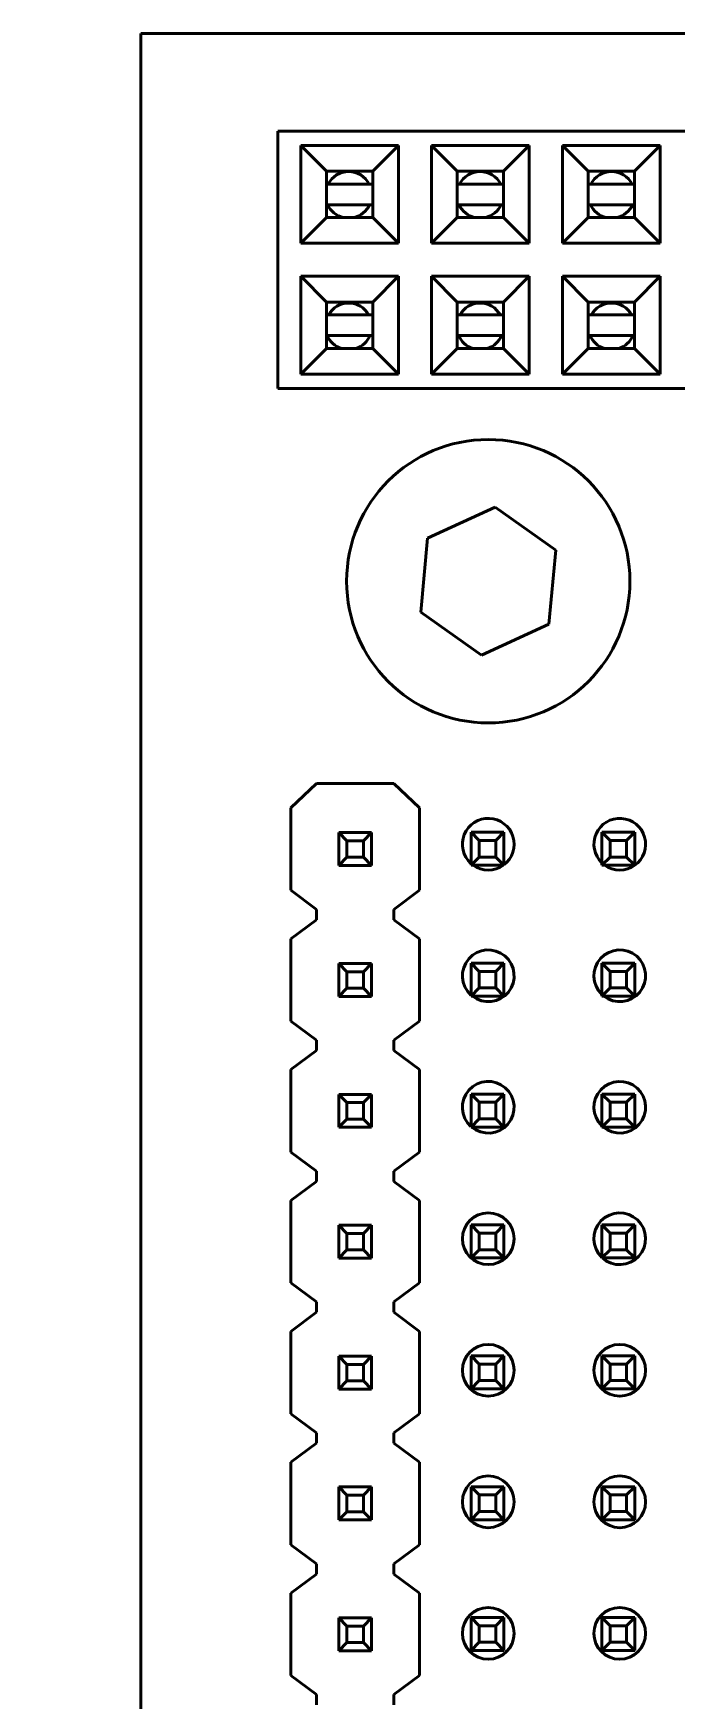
# Model space of a CAD drawing. Header units: millimetres. Extents: x 0 to 2625, y 0 to 1856.
# Drawn here: x 668.25 to 680.74, y 942.06 to 974.42 of the extents above; entities that cross this region are included whole.
import ezdxf

# ---------------------------------------------------------------- set-up
doc = ezdxf.new("R2010")
doc.units = ezdxf.units.MM
doc.header["$LTSCALE"] = 6.25
doc.layers.add('Symbol (ISO)', color=7, linetype='Continuous', lineweight=25)
doc.layers.add('Visible (ISO)', color=7, linetype='Continuous', lineweight=50)
doc.styles.add('Note Text (ISO)', font='tahoma.ttf')
doc.dimstyles.new('Default - Method 1b (ISO)$7', dxfattribs={"dimscale": 6.25, "dimtxt": 3.5, "dimasz": 2.5, "dimexe": 3.175, "dimexo": 0, "dimgap": 0.762, "dimtad": 1, "dimtoh": 1, "dimrnd": 1e-08, "dimtxsty": 'Note Text (ISO)', "dimcen": 0.09, "dimdle": 10, "dimclrd": 256, "dimclre": 256, "dimclrt": 256, "dimazin": 2, "dimtfac": 1, "dimtmove": 0, "dimatfit": 3, "dimfxl": 1, "dimtolj": 1, "dimlwd": -1, "dimlwe": -1, "dimarcsym": 0})

msp = doc.modelspace()

# ---------------------------------------------------------------- linework, layer by layer
at = {"layer": 'Visible (ISO)'}
for p, q in [((774.194, 974.42), (670.339, 974.42)), ((670.339, 974.42), (670.339, 912.655)), ((672.998, 972.525), (683.408, 972.525)), ((672.998, 972.525), (672.998, 967.525)), ((673.943, 971.746), (673.444, 972.245)), ((673.444, 970.345), (673.444, 972.245)), ((673.444, 972.245), (675.342, 972.245)), ((674.843, 971.746), (675.342, 972.245)), ((675.342, 970.345), (675.342, 972.245)), ((675.984, 970.345), (675.984, 972.245)), ((675.984, 972.245), (677.882, 972.245)), ((676.483, 971.746), (675.984, 972.245)), ((677.383, 971.746), (677.882, 972.245)), ((677.882, 970.345), (677.882, 972.245)), ((678.524, 972.245), (680.422, 972.245)), ((679.023, 971.746), (678.524, 972.245)), ((678.524, 970.345), (678.524, 972.245)), ((679.923, 971.746), (680.422, 972.245)), ((680.422, 970.345), (680.422, 972.245)), ((673.943, 970.844), (673.943, 971.746)), ((673.943, 971.745), (674.843, 971.745)), ((674.843, 970.844), (674.843, 971.746)), ((676.483, 970.844), (676.483, 971.746)), ((676.483, 971.745), (677.383, 971.745)), ((677.383, 970.844), (677.383, 971.746)), ((679.023, 970.844), (679.023, 971.746)), ((679.023, 971.745), (679.923, 971.745)), ((679.923, 970.844), (679.923, 971.746)), ((673.943, 971.495), (674.843, 971.495)), ((676.483, 971.495), (677.383, 971.495)), ((679.023, 971.495), (679.923, 971.495)), ((673.943, 971.095), (674.843, 971.095)), ((676.483, 971.095), (677.383, 971.095)), ((679.023, 971.095), (679.923, 971.095)), ((673.943, 970.844), (673.444, 970.345)), ((673.943, 970.845), (674.843, 970.845)), ((674.843, 970.844), (675.342, 970.345)), ((676.483, 970.844), (675.984, 970.345)), ((676.483, 970.845), (677.383, 970.845)), ((677.383, 970.844), (677.882, 970.345)), ((679.023, 970.844), (678.524, 970.345)), ((679.023, 970.845), (679.923, 970.845)), ((679.923, 970.844), (680.422, 970.345)), ((673.444, 970.345), (675.342, 970.345)), ((675.984, 970.345), (677.882, 970.345)), ((678.524, 970.345), (680.422, 970.345)), ((673.943, 969.206), (673.444, 969.705)), ((673.444, 967.805), (673.444, 969.705)), ((673.444, 969.705), (675.342, 969.705)), ((674.843, 969.206), (675.342, 969.705)), ((675.342, 967.805), (675.342, 969.705)), ((675.984, 967.805), (675.984, 969.705)), ((675.984, 969.705), (677.882, 969.705)), ((676.483, 969.206), (675.984, 969.705)), ((677.383, 969.206), (677.882, 969.705)), ((677.882, 967.805), (677.882, 969.705)), ((678.524, 969.705), (680.422, 969.705)), ((679.023, 969.206), (678.524, 969.705)), ((678.524, 967.805), (678.524, 969.705)), ((679.923, 969.206), (680.422, 969.705)), ((680.422, 967.805), (680.422, 969.705)), ((673.943, 968.304), (673.943, 969.206)), ((673.943, 969.205), (674.843, 969.205)), ((674.843, 968.304), (674.843, 969.206)), ((676.483, 968.304), (676.483, 969.206)), ((676.483, 969.205), (677.383, 969.205)), ((677.383, 968.304), (677.383, 969.206)), ((679.023, 968.304), (679.023, 969.206)), ((679.023, 969.205), (679.923, 969.205)), ((679.923, 968.304), (679.923, 969.206)), ((673.943, 968.955), (674.843, 968.955)), ((676.483, 968.955), (677.383, 968.955)), ((679.023, 968.955), (679.923, 968.955)), ((673.943, 968.555), (674.843, 968.555)), ((676.483, 968.555), (677.383, 968.555)), ((679.023, 968.555), (679.923, 968.555)), ((673.943, 968.304), (673.444, 967.805)), ((673.943, 968.305), (674.843, 968.305)), ((674.843, 968.304), (675.342, 967.805)), ((676.483, 968.304), (675.984, 967.805)), ((676.483, 968.305), (677.383, 968.305)), ((677.383, 968.304), (677.882, 967.805)), ((679.023, 968.304), (678.524, 967.805)), ((679.023, 968.305), (679.923, 968.305)), ((679.923, 968.304), (680.422, 967.805)), ((672.998, 967.525), (683.408, 967.525)), ((673.444, 967.805), (675.342, 967.805)), ((675.984, 967.805), (677.882, 967.805)), ((678.524, 967.805), (680.422, 967.805)), ((675.908, 964.622), (677.219, 965.225)), ((677.219, 965.225), (678.397, 964.39)), ((675.774, 963.185), (675.908, 964.622)), ((678.397, 964.39), (678.263, 962.953)), ((676.952, 962.35), (675.774, 963.185)), ((678.263, 962.953), (676.952, 962.35)), ((673.751, 959.859), (673.251, 959.389)), ((675.251, 959.859), (673.751, 959.859)), ((675.251, 959.859), (675.751, 959.389)), ((673.251, 959.389), (673.251, 957.789)), ((675.751, 959.389), (675.751, 957.789)), ((674.181, 958.909), (674.821, 958.909)), ((674.181, 958.269), (674.181, 958.909)), ((674.181, 958.909), (674.341, 958.749)), ((674.661, 958.749), (674.821, 958.909)), ((674.821, 958.269), (674.821, 958.909)), ((677.39, 958.914), (676.75, 958.914)), ((676.91, 958.754), (676.75, 958.914)), ((677.39, 958.914), (676.75, 958.914)), ((676.75, 958.914), (676.75, 958.914)), ((676.75, 958.914), (676.75, 958.274)), ((677.39, 958.914), (677.23, 958.754)), ((677.39, 958.914), (677.39, 958.914)), ((677.39, 958.914), (677.39, 958.274)), ((679.45, 958.754), (679.29, 958.914)), ((679.29, 958.914), (679.29, 958.274)), ((679.29, 958.914), (679.29, 958.914)), ((679.93, 958.914), (679.29, 958.914)), ((679.93, 958.914), (679.29, 958.914)), ((679.93, 958.914), (679.77, 958.754)), ((679.93, 958.914), (679.93, 958.274)), ((679.93, 958.914), (679.93, 958.914)), ((674.341, 958.749), (674.661, 958.749)), ((674.341, 958.429), (674.341, 958.749)), ((674.661, 958.429), (674.661, 958.749)), ((677.23, 958.754), (676.91, 958.754)), ((676.91, 958.754), (676.91, 958.434)), ((677.23, 958.754), (677.23, 958.434)), ((679.45, 958.754), (679.45, 958.434)), ((679.77, 958.754), (679.45, 958.754)), ((679.77, 958.754), (679.77, 958.434)), ((674.341, 958.429), (674.181, 958.269)), ((674.181, 958.269), (674.821, 958.269)), ((674.341, 958.429), (674.661, 958.429)), ((674.821, 958.269), (674.661, 958.429)), ((676.75, 958.274), (676.91, 958.434)), ((677.39, 958.274), (676.75, 958.274)), ((677.23, 958.434), (676.91, 958.434)), ((677.23, 958.434), (677.39, 958.274)), ((679.29, 958.274), (679.45, 958.434)), ((679.93, 958.274), (679.29, 958.274)), ((679.77, 958.434), (679.45, 958.434)), ((679.77, 958.434), (679.93, 958.274)), ((673.251, 957.789), (673.751, 957.419)), ((675.751, 957.789), (675.251, 957.419)), ((673.251, 956.849), (673.751, 957.219)), ((673.751, 957.219), (673.751, 957.419)), ((675.251, 957.219), (675.251, 957.419)), ((675.251, 957.219), (675.751, 956.849)), ((673.251, 955.249), (673.251, 956.849)), ((675.751, 956.849), (675.751, 955.249)), ((674.181, 956.369), (674.341, 956.209)), ((674.181, 955.729), (674.181, 956.369)), ((674.181, 956.369), (674.821, 956.369)), ((674.341, 956.209), (674.661, 956.209)), ((674.341, 955.889), (674.341, 956.209)), ((674.661, 956.209), (674.821, 956.369)), ((674.661, 955.889), (674.661, 956.209)), ((674.821, 955.729), (674.821, 956.369)), ((677.39, 956.374), (676.75, 956.374)), ((676.91, 956.214), (676.75, 956.374)), ((676.75, 956.374), (676.75, 955.734)), ((677.39, 956.374), (676.75, 956.374)), ((676.75, 956.374), (676.75, 956.374)), ((677.23, 956.214), (676.91, 956.214)), ((676.91, 956.214), (676.91, 955.894)), ((677.39, 956.374), (677.23, 956.214)), ((677.23, 956.214), (677.23, 955.894)), ((677.39, 956.374), (677.39, 956.374)), ((677.39, 956.374), (677.39, 955.734)), ((679.93, 956.374), (679.29, 956.374)), ((679.29, 956.374), (679.29, 956.374)), ((679.93, 956.374), (679.29, 956.374)), ((679.45, 956.214), (679.29, 956.374)), ((679.29, 956.374), (679.29, 955.734)), ((679.45, 956.214), (679.45, 955.894)), ((679.77, 956.214), (679.45, 956.214)), ((679.93, 956.374), (679.77, 956.214)), ((679.77, 956.214), (679.77, 955.894)), ((679.93, 956.374), (679.93, 956.374)), ((679.93, 956.374), (679.93, 955.734)), ((674.341, 955.889), (674.181, 955.729)), ((674.341, 955.889), (674.661, 955.889)), ((674.821, 955.729), (674.661, 955.889)), ((676.75, 955.734), (676.91, 955.894)), ((677.23, 955.894), (676.91, 955.894)), ((677.23, 955.894), (677.39, 955.734)), ((679.29, 955.734), (679.45, 955.894)), ((679.77, 955.894), (679.45, 955.894)), ((679.77, 955.894), (679.93, 955.734)), ((674.181, 955.729), (674.821, 955.729)), ((677.39, 955.734), (676.75, 955.734)), ((679.93, 955.734), (679.29, 955.734)), ((673.751, 954.879), (673.251, 955.249)), ((675.751, 955.249), (675.251, 954.879)), ((673.251, 954.309), (673.751, 954.679)), ((673.751, 954.679), (673.751, 954.879)), ((675.251, 954.679), (675.251, 954.879)), ((675.251, 954.679), (675.751, 954.309)), ((673.251, 952.709), (673.251, 954.309)), ((675.751, 954.309), (675.751, 952.709)), ((674.181, 953.829), (674.821, 953.829)), ((674.181, 953.829), (674.341, 953.669)), ((674.181, 953.189), (674.181, 953.829)), ((674.341, 953.669), (674.661, 953.669)), ((674.341, 953.349), (674.341, 953.669)), ((674.661, 953.669), (674.821, 953.829)), ((674.661, 953.349), (674.661, 953.669)), ((674.821, 953.189), (674.821, 953.829)), ((676.91, 953.674), (676.75, 953.834)), ((676.75, 953.834), (676.75, 953.194)), ((677.39, 953.834), (676.75, 953.834)), ((676.75, 953.834), (676.75, 953.834)), ((677.39, 953.834), (676.75, 953.834)), ((676.91, 953.674), (676.91, 953.354)), ((677.23, 953.674), (676.91, 953.674)), ((677.39, 953.834), (677.23, 953.674)), ((677.23, 953.674), (677.23, 953.354)), ((677.39, 953.834), (677.39, 953.194)), ((677.39, 953.834), (677.39, 953.834)), ((679.29, 953.834), (679.29, 953.194)), ((679.29, 953.834), (679.29, 953.834)), ((679.45, 953.674), (679.29, 953.834)), ((679.93, 953.834), (679.29, 953.834)), ((679.93, 953.834), (679.29, 953.834)), ((679.45, 953.674), (679.45, 953.354)), ((679.77, 953.674), (679.45, 953.674)), ((679.93, 953.834), (679.77, 953.674)), ((679.77, 953.674), (679.77, 953.354)), ((679.93, 953.834), (679.93, 953.834)), ((679.93, 953.834), (679.93, 953.194)), ((674.341, 953.349), (674.181, 953.189)), ((674.341, 953.349), (674.661, 953.349)), ((674.821, 953.189), (674.661, 953.349)), ((676.75, 953.194), (676.91, 953.354)), ((677.23, 953.354), (676.91, 953.354)), ((677.23, 953.354), (677.39, 953.194)), ((679.29, 953.194), (679.45, 953.354)), ((679.77, 953.354), (679.45, 953.354)), ((679.77, 953.354), (679.93, 953.194)), ((674.181, 953.189), (674.821, 953.189)), ((677.39, 953.194), (676.75, 953.194)), ((679.93, 953.194), (679.29, 953.194)), ((673.751, 952.339), (673.251, 952.709)), ((675.751, 952.709), (675.251, 952.339)), ((673.751, 952.139), (673.751, 952.339)), ((675.251, 952.139), (675.251, 952.339)), ((673.251, 951.769), (673.751, 952.139)), ((675.251, 952.139), (675.751, 951.769)), ((673.251, 950.169), (673.251, 951.769)), ((675.751, 951.769), (675.751, 950.169)), ((674.181, 951.289), (674.341, 951.129)), ((674.181, 950.649), (674.181, 951.289)), ((674.181, 951.289), (674.821, 951.289)), ((674.341, 951.129), (674.661, 951.129)), ((674.341, 950.809), (674.341, 951.129)), ((674.661, 951.129), (674.821, 951.289)), ((674.661, 950.809), (674.661, 951.129)), ((674.821, 950.649), (674.821, 951.289)), ((677.39, 951.294), (676.75, 951.294)), ((676.91, 951.134), (676.75, 951.294)), ((676.75, 951.294), (676.75, 950.654)), ((676.75, 951.294), (676.75, 951.294)), ((677.39, 951.294), (676.75, 951.294)), ((677.23, 951.134), (676.91, 951.134)), ((676.91, 951.134), (676.91, 950.814)), ((677.39, 951.294), (677.23, 951.134)), ((677.23, 951.134), (677.23, 950.814)), ((677.39, 951.294), (677.39, 950.654)), ((677.39, 951.294), (677.39, 951.294)), ((679.29, 951.294), (679.29, 950.654)), ((679.29, 951.294), (679.29, 951.294)), ((679.93, 951.294), (679.29, 951.294)), ((679.45, 951.134), (679.29, 951.294)), ((679.93, 951.294), (679.29, 951.294)), ((679.77, 951.134), (679.45, 951.134)), ((679.45, 951.134), (679.45, 950.814)), ((679.93, 951.294), (679.77, 951.134)), ((679.77, 951.134), (679.77, 950.814)), ((679.93, 951.294), (679.93, 950.654)), ((679.93, 951.294), (679.93, 951.294)), ((674.341, 950.809), (674.181, 950.649)), ((674.341, 950.809), (674.661, 950.809)), ((674.821, 950.649), (674.661, 950.809)), ((676.75, 950.654), (676.91, 950.814)), ((677.23, 950.814), (676.91, 950.814)), ((677.23, 950.814), (677.39, 950.654)), ((679.29, 950.654), (679.45, 950.814)), ((679.77, 950.814), (679.45, 950.814)), ((679.77, 950.814), (679.93, 950.654)), ((674.181, 950.649), (674.821, 950.649)), ((677.39, 950.654), (676.75, 950.654)), ((679.93, 950.654), (679.29, 950.654)), ((673.751, 949.799), (673.251, 950.169)), ((675.751, 950.169), (675.251, 949.799)), ((673.751, 949.599), (673.751, 949.799)), ((675.251, 949.599), (675.251, 949.799)), ((673.251, 949.229), (673.751, 949.599)), ((675.251, 949.599), (675.751, 949.229)), ((673.251, 947.629), (673.251, 949.229)), ((675.751, 949.229), (675.751, 947.629)), ((674.181, 948.749), (674.821, 948.749)), ((674.181, 948.109), (674.181, 948.749)), ((674.181, 948.749), (674.341, 948.589)), ((674.661, 948.589), (674.821, 948.749)), ((674.821, 948.109), (674.821, 948.749)), ((677.39, 948.754), (676.75, 948.754)), ((676.75, 948.754), (676.75, 948.754)), ((677.39, 948.754), (676.75, 948.754)), ((676.75, 948.754), (676.75, 948.114)), ((676.91, 948.594), (676.75, 948.754)), ((677.39, 948.754), (677.23, 948.594)), ((677.39, 948.754), (677.39, 948.114)), ((677.39, 948.754), (677.39, 948.754)), ((679.93, 948.754), (679.29, 948.754)), ((679.45, 948.594), (679.29, 948.754)), ((679.93, 948.754), (679.29, 948.754)), ((679.29, 948.754), (679.29, 948.754)), ((679.29, 948.754), (679.29, 948.114)), ((679.93, 948.754), (679.77, 948.594)), ((679.93, 948.754), (679.93, 948.114)), ((679.93, 948.754), (679.93, 948.754)), ((674.341, 948.589), (674.661, 948.589)), ((674.341, 948.269), (674.341, 948.589)), ((674.661, 948.269), (674.661, 948.589)), ((677.23, 948.594), (676.91, 948.594)), ((676.91, 948.594), (676.91, 948.274)), ((677.23, 948.594), (677.23, 948.274)), ((679.77, 948.594), (679.45, 948.594)), ((679.45, 948.594), (679.45, 948.274)), ((679.77, 948.594), (679.77, 948.274)), ((674.341, 948.269), (674.181, 948.109)), ((674.181, 948.109), (674.821, 948.109)), ((674.341, 948.269), (674.661, 948.269)), ((674.821, 948.109), (674.661, 948.269)), ((676.75, 948.114), (676.91, 948.274)), ((677.39, 948.114), (676.75, 948.114)), ((677.23, 948.274), (676.91, 948.274)), ((677.23, 948.274), (677.39, 948.114)), ((679.29, 948.114), (679.45, 948.274)), ((679.93, 948.114), (679.29, 948.114)), ((679.77, 948.274), (679.45, 948.274)), ((679.77, 948.274), (679.93, 948.114)), ((673.751, 947.259), (673.251, 947.629)), ((675.751, 947.629), (675.251, 947.259)), ((673.751, 947.059), (673.751, 947.259)), ((675.251, 947.059), (675.251, 947.259)), ((673.251, 946.689), (673.751, 947.059)), ((675.251, 947.059), (675.751, 946.689)), ((673.251, 945.089), (673.251, 946.689)), ((675.751, 946.689), (675.751, 945.089)), ((674.181, 946.209), (674.821, 946.209)), ((674.181, 946.209), (674.341, 946.049)), ((674.181, 945.569), (674.181, 946.209)), ((674.661, 946.049), (674.821, 946.209)), ((674.821, 945.569), (674.821, 946.209)), ((677.39, 946.214), (676.75, 946.214)), ((676.91, 946.054), (676.75, 946.214)), ((676.75, 946.214), (676.75, 945.574)), ((677.39, 946.214), (676.75, 946.214)), ((676.75, 946.214), (676.75, 946.214)), ((677.39, 946.214), (677.23, 946.054)), ((677.39, 946.214), (677.39, 945.574)), ((677.39, 946.214), (677.39, 946.214)), ((679.29, 946.214), (679.29, 945.574)), ((679.29, 946.214), (679.29, 946.214)), ((679.93, 946.214), (679.29, 946.214)), ((679.45, 946.054), (679.29, 946.214)), ((679.93, 946.214), (679.29, 946.214)), ((679.93, 946.214), (679.77, 946.054)), ((679.93, 946.214), (679.93, 945.574)), ((679.93, 946.214), (679.93, 946.214)), ((674.341, 946.049), (674.661, 946.049)), ((674.341, 945.729), (674.341, 946.049)), ((674.661, 945.729), (674.661, 946.049)), ((676.91, 946.054), (676.91, 945.734)), ((677.23, 946.054), (676.91, 946.054)), ((677.23, 946.054), (677.23, 945.734)), ((679.77, 946.054), (679.45, 946.054)), ((679.45, 946.054), (679.45, 945.734)), ((679.77, 946.054), (679.77, 945.734)), ((674.341, 945.729), (674.181, 945.569)), ((674.181, 945.569), (674.821, 945.569)), ((674.341, 945.729), (674.661, 945.729)), ((674.821, 945.569), (674.661, 945.729)), ((676.75, 945.574), (676.91, 945.734)), ((677.39, 945.574), (676.75, 945.574)), ((677.23, 945.734), (676.91, 945.734)), ((677.23, 945.734), (677.39, 945.574)), ((679.29, 945.574), (679.45, 945.734)), ((679.93, 945.574), (679.29, 945.574)), ((679.77, 945.734), (679.45, 945.734)), ((679.77, 945.734), (679.93, 945.574)), ((673.751, 944.719), (673.251, 945.089)), ((675.751, 945.089), (675.251, 944.719)), ((673.751, 944.519), (673.751, 944.719)), ((675.251, 944.519), (675.251, 944.719)), ((673.251, 944.149), (673.751, 944.519)), ((675.251, 944.519), (675.751, 944.149)), ((673.251, 942.549), (673.251, 944.149)), ((675.751, 944.149), (675.751, 942.549)), ((674.181, 943.669), (674.341, 943.509)), ((674.181, 943.029), (674.181, 943.669)), ((674.181, 943.669), (674.821, 943.669)), ((674.661, 943.509), (674.821, 943.669)), ((674.821, 943.029), (674.821, 943.669)), ((677.39, 943.674), (676.75, 943.674)), ((676.75, 943.674), (676.75, 943.674)), ((677.39, 943.674), (676.75, 943.674)), ((676.91, 943.514), (676.75, 943.674)), ((676.75, 943.674), (676.75, 943.034)), ((677.39, 943.674), (677.23, 943.514)), ((677.39, 943.674), (677.39, 943.034)), ((677.39, 943.674), (677.39, 943.674)), ((679.93, 943.674), (679.29, 943.674)), ((679.29, 943.674), (679.29, 943.674)), ((679.93, 943.674), (679.29, 943.674)), ((679.45, 943.514), (679.29, 943.674)), ((679.29, 943.674), (679.29, 943.034)), ((679.93, 943.674), (679.77, 943.514)), ((679.93, 943.674), (679.93, 943.674)), ((679.93, 943.674), (679.93, 943.034)), ((674.341, 943.509), (674.661, 943.509)), ((674.341, 943.189), (674.341, 943.509)), ((674.661, 943.189), (674.661, 943.509)), ((677.23, 943.514), (676.91, 943.514)), ((676.91, 943.514), (676.91, 943.194)), ((677.23, 943.514), (677.23, 943.194)), ((679.77, 943.514), (679.45, 943.514)), ((679.45, 943.514), (679.45, 943.194)), ((679.77, 943.514), (679.77, 943.194)), ((674.341, 943.189), (674.181, 943.029)), ((674.181, 943.029), (674.821, 943.029)), ((674.341, 943.189), (674.661, 943.189)), ((674.821, 943.029), (674.661, 943.189)), ((676.75, 943.034), (676.91, 943.194)), ((677.39, 943.034), (676.75, 943.034)), ((677.23, 943.194), (676.91, 943.194)), ((677.23, 943.194), (677.39, 943.034)), ((679.29, 943.034), (679.45, 943.194)), ((679.93, 943.034), (679.29, 943.034)), ((679.77, 943.194), (679.45, 943.194)), ((679.77, 943.194), (679.93, 943.034)), ((673.751, 942.179), (673.251, 942.549)), ((675.751, 942.549), (675.251, 942.179)), ((673.751, 941.979), (673.751, 942.179)), ((675.251, 941.979), (675.251, 942.179))]:
    msp.add_line(p, q, dxfattribs=at)
for centre, radius in [((677.085, 963.788), 2.75), ((677.085, 951.026), 0.502), ((677.085, 948.473), 0.502), ((679.638, 948.473), 0.502), ((677.085, 945.921), 0.502), ((679.638, 945.921), 0.502), ((677.085, 943.368), 0.502), ((679.638, 943.368), 0.502)]:
    msp.add_circle(centre, radius, dxfattribs=at)
for centre, radius, start, end in [((674.374, 971.285), 0.452, 27.5826, 152.4174), ((676.926, 971.285), 0.452, 27.5826, 152.4174), ((679.478, 971.285), 0.452, 27.5826, 152.4174), ((674.374, 971.285), 0.452, 204.9301, 256.995), ((674.374, 971.285), 0.452, 283.005, 335.0699), ((676.926, 971.285), 0.452, 204.9301, 256.995), ((676.926, 971.285), 0.452, 283.005, 335.0699), ((679.478, 971.285), 0.452, 204.9301, 256.995), ((679.478, 971.285), 0.452, 283.005, 335.0699), ((674.374, 968.733), 0.452, 29.373, 150.627), ((676.926, 968.733), 0.452, 29.373, 150.627), ((679.478, 968.733), 0.452, 29.373, 150.627), ((674.374, 968.733), 0.452, 203.2066, 251.242), ((674.374, 968.733), 0.452, 288.758, 336.7934), ((676.926, 968.733), 0.452, 203.2066, 251.242), ((676.926, 968.733), 0.452, 288.758, 336.7934), ((679.478, 968.733), 0.452, 203.2066, 251.242), ((679.478, 968.733), 0.452, 288.758, 336.7934), ((677.085, 958.683), 0.502, 307.2969, 228.1003), ((679.638, 958.683), 0.502, 305.5369, 226.1679), ((677.085, 958.683), 0.502, 234.4789, 305.5211), ((679.638, 958.683), 0.502, 234.4789, 305.5211), ((677.085, 956.13), 0.502, 232.1092, 228.1003), ((679.638, 956.13), 0.502, 232.1092, 226.1679), ((677.085, 953.578), 0.502, 229.8593, 228.1003), ((679.638, 953.578), 0.502, 229.8593, 226.1679), ((679.638, 951.026), 0.502, 227.7096, 226.1679)]:
    msp.add_arc(centre, radius, start, end, dxfattribs=at)

# ---------------------------------------------------------------- leaders
at = {"layer": 'Symbol (ISO)', "annotation_type": 0, "has_hookline": 1, "hookline_direction": 0, "text_width": 427.29}
msp.add_leader([(419.039, 919.481), (458.206, 1090.328), (473.831, 1090.328)], dimstyle='Default - Method 1b (ISO)$7', override={"dimtad": 0}, dxfattribs=at)

doc.saveas('drawing.dxf')
